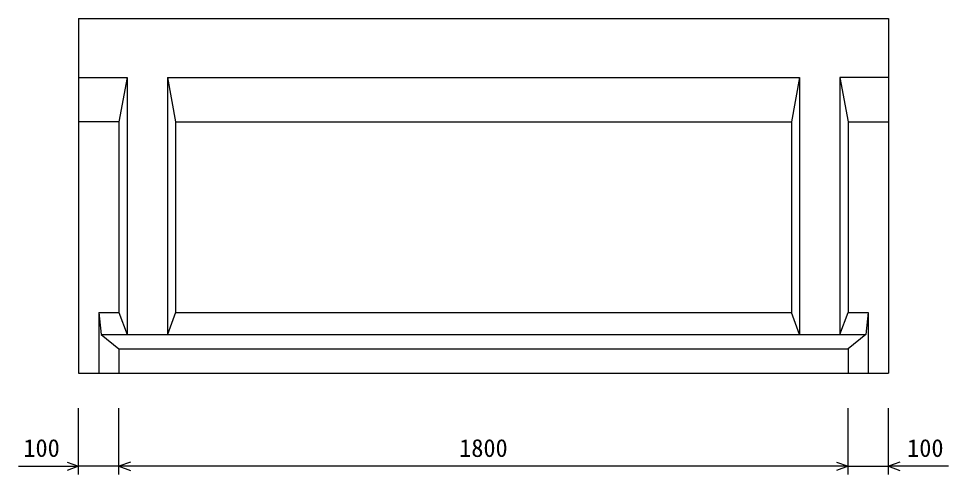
# Model space of a CAD drawing. Units: millimetres, scale not verified. Extents: x -16800 to 16800, y -5940 to 5940.
# Drawn here: x -9111 to -6816, y 1317 to 2442 of the extents above; entities that cross this region are included whole.
import ezdxf
from ezdxf.enums import TextEntityAlignment as Align

# ---------------------------------------------------------------- set-up
doc = ezdxf.new("R2010")
doc.units = ezdxf.units.MM
doc.header["$LTSCALE"] = 20
doc.layers.add('0-0_DIM', color=7, linetype='Continuous', lineweight=25)
doc.layers.add('0-5_OUTLINE', color=3, linetype='Continuous', lineweight=25)
doc.styles.add('ＭＳ ゴシック', font='')
doc.styles.get('ＭＳ ゴシック').set_extended_font_data('MS Gothic')

msp = doc.modelspace()

# ---------------------------------------------------------------- linework, layer by layer
at = {"layer": '0-0_DIM'}
for p, q in [((-8963.67, 1316.65), (-8963.67, 1480.41)), ((-8863.67, 1316.65), (-8863.67, 1480.41)), ((-7063.67, 1316.65), (-7063.67, 1480.41)), ((-6963.67, 1316.65), (-6963.67, 1480.41)), ((-9111.41, 1336.65), (-8963.67, 1336.65)), ((-8863.67, 1336.65), (-8963.67, 1336.65)), ((-7063.67, 1336.65), (-8863.67, 1336.65)), ((-7063.67, 1336.65), (-6963.67, 1336.65)), ((-6815.94, 1336.65), (-6963.67, 1336.65))]:
    msp.add_line(p, q, dxfattribs=at)
for points in [[(-8991.86, 1346.91), (-8963.67, 1336.65), (-8991.86, 1326.39)], [(-8835.48, 1346.91), (-8863.67, 1336.65), (-8835.48, 1326.39)], [(-7091.86, 1346.91), (-7063.67, 1336.65), (-7091.86, 1326.39)], [(-6935.48, 1346.91), (-6963.67, 1336.65), (-6935.48, 1326.39)]]:
    msp.add_lwpolyline(points, dxfattribs=at)
at = {"layer": '0-5_OUTLINE'}
for p, q in [((-8963.67, 2441.58), (-6963.67, 2441.58)), ((-6963.67, 2441.58), (-6963.67, 1566.58)), ((-8843.67, 2296.58), (-8843.67, 1661.58)), ((-8743.67, 2296.58), (-7183.67, 2296.58)), ((-8743.67, 2296.58), (-8743.67, 1661.58)), ((-7183.67, 2296.58), (-7203.67, 2186.58)), ((-7183.67, 2296.58), (-7183.67, 1661.58)), ((-7083.67, 2296.58), (-7063.67, 2186.58)), ((-6963.67, 2296.58), (-7083.67, 2296.58)), ((-7083.67, 2296.58), (-7083.67, 1661.58)), ((-8863.67, 2186.58), (-8963.67, 2186.58)), ((-8863.67, 2186.58), (-8863.67, 1716.58)), ((-8723.67, 2186.58), (-8723.67, 1716.58)), ((-7203.67, 2186.58), (-7203.67, 1716.58)), ((-7063.67, 2186.58), (-6963.67, 2186.58)), ((-8913.67, 1716.58), (-8913.67, 1566.58)), ((-8723.67, 1716.58), (-8743.67, 1661.58)), ((-8723.67, 1716.58), (-7203.67, 1716.58)), ((-7183.67, 1661.58), (-7203.67, 1716.58)), ((-7083.67, 1661.58), (-7063.67, 1716.58)), ((-7013.67, 1716.58), (-7019.67, 1661.58)), ((-7013.67, 1716.58), (-7013.67, 1566.58)), ((-8907.67, 1661.58), (-8863.67, 1626.58)), ((-7019.67, 1661.58), (-7063.67, 1626.58)), ((-8863.67, 1626.58), (-7063.67, 1626.58)), ((-8863.67, 1626.58), (-8863.67, 1566.58)), ((-7063.67, 1626.58), (-7063.67, 1566.58))]:
    msp.add_line(p, q, dxfattribs=at)
for points in [[(-8963.67, 2441.58), (-8963.67, 1566.58), (-6963.67, 1566.58)], [(-8963.67, 2296.58), (-8843.67, 2296.58), (-8863.67, 2186.58)], [(-8743.67, 2296.58), (-8723.67, 2186.58), (-7203.67, 2186.58)], [(-7063.67, 2186.58), (-7063.67, 1716.58), (-7013.67, 1716.58)], [(-8913.67, 1716.58), (-8907.67, 1661.58), (-7019.67, 1661.58)], [(-8913.67, 1716.58), (-8863.67, 1716.58), (-8843.67, 1661.58)]]:
    msp.add_lwpolyline(points, dxfattribs=at)

# ---------------------------------------------------------------- texts
at = {"layer": '0-0_DIM', "style": 'ＭＳ ゴシック'}
for s, p in [('100', (-9099.57, 1346.65)), ('1800', (-8023.67, 1346.65)), ('100', (-6917.78, 1346.65))]:
    msp.add_text(s, height=43.99, dxfattribs=at).set_placement(p, align=Align.BOTTOM_LEFT)

doc.saveas('drawing.dxf')
